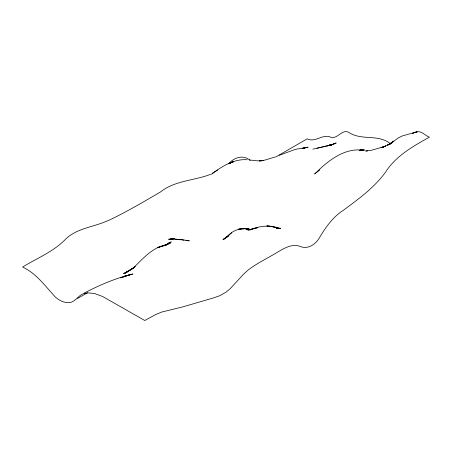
<?xml version="1.0" encoding="UTF-8"?>
<svg xmlns="http://www.w3.org/2000/svg" width="452" height="452" viewBox="0 0 452 452"><rect width="100%" height="100%" fill="white"/><g stroke="black" fill="none" stroke-linecap="round" stroke-linejoin="round"><path stroke-width="0.68" d="M228.622 163.839C234.012 157.449 243.193 154.318 250.103 160.375M227.509 236.294C232.927 230.062 241.091 227.554 249.137 228.865L245.278 229.034M231.701 232.865L224.763 238.515L228.955 235.441L223.859 239.148L228.045 236.193L222.96 239.639L227.147 236.808M167.37 244.153L169.568 242.521L165.748 245.199M319.863 169.918L314.643 173.986C327.401 161.302 344.616 147.03 363.984 150.386L360.295 149.968L364.493 149.917L359.792 150.296M415.783 132.543C420.501 129.408 425.106 135.786 429.4 137.171C412.885 146.369 395.782 155.946 385.364 172.393C374.143 187.738 358.566 198.987 343.469 210.208C333.457 216.525 326.463 226.215 320.372 236.142C316.445 243.888 308.168 250.25 299.36 246.12C291.862 243.82 284.63 247.99 278.387 251.674C268.652 257.663 258.182 262.516 249.007 269.386A43.691 25.222 -60 0 0 242.696 275.138L230.108 288.76L225.938 292.235L219.717 295.727L213.53 297.908L182.602 306.942L161.607 312.083L155.296 314.761L144.804 320.508L102.728 296.557L94.468 293.45L88.309 292.924A62.472 36.07 60 0 0 85.784 293.195C79.32 293.636 76.563 300.789 70.693 302.405C65.015 303.439 59.257 300.755 55.217 296.874C45.16 286.093 36.414 273.437 22.6 267.042C36.748 258.346 52.59 252.075 64.568 240.227C74.885 229.153 90.349 227.559 103.728 222.361A175.229 101.169 -60 0 0 109.989 219.796C127.255 211.474 143.838 201.716 160.37 192.049C174.675 180.551 193.699 180.749 210.237 174.466M134.125 267.567L123.577 273.618L133.549 268.03M217.694 170.042L212.576 173.246C222.757 166.082 234.187 158.68 247.21 159.765M166.489 244.86L171.246 241.882L165.782 244.984L170.573 242.871L163.251 245.888L168.02 244.261L164.296 245.436L165.929 244.82C151.957 247.639 142.544 259.137 132.758 268.522L135.199 266.584L125.289 273.251L132.922 268.511M77.512 298.461L87.586 292.76M230.407 163.048L232.678 161.68L229.079 163.709M275.72 157.013L307.196 138.843C314.541 142.736 321.519 134.832 329.101 136.549C337.542 141.273 341.808 127.165 349.871 133.063C362.476 140.538 377.945 134.069 390.087 143.47M84.23 293.065C99.672 284.997 115.893 278.065 132.871 274.002L123.65 276.477L131.136 274.381L120.887 277.856M390.94 143.51L387.539 145.092L391.969 142.787L387.997 144.889L392.426 142.34L388.46 144.691L393.805 141.075L389.833 144.126L398.421 137.837L402.353 135.928L416.699 131.877L412.501 133.329L417.156 131.673M391.511 143.244L381.968 147.595L385.703 145.956L381.047 147.68L384.788 146.437L371.341 150.296L365.566 150.962L367.662 150.979M124.419 276.505L126.922 275.511L120.837 277.856M279.319 155.279L295.535 149.313L308.117 147.188L302.1 148.42L306.298 147.448L304.456 148.047M229.39 163.404L233.594 161.861M328.48 145.663L333.141 144.374L327.564 145.764L333.401 144.239L336.186 142.945L329.48 145.431L317.033 148.284M275.138 156.957L265.2 160.025L259.482 161.019L263.109 160.596L257.397 160.844L249.306 159.94M210.762 174.308L212.858 173.608M332.943 144.391L330.389 145.171L332.486 144.533M302.942 148.527L306.298 147.448M333.401 144.239L327.101 145.838L333.858 144.081L328.022 145.708L332.678 144.499M333.175 144.318L312.835 149.177M360.639 150.346L362.651 149.928L359.154 150.324M242.594 228.706L238.65 229.136L244.685 228.757L240.746 228.791M176.416 239.097L168.556 239.215L174.596 238.775L170.393 239.063L172.206 239.08M276.641 228.079L280.669 228.345L276.178 227.921L280.404 228.746C270.364 224.367 259.584 226.023 249.696 229.814L257.561 227.689L247.86 230.079L250.21 229.774L246.526 229.175L250.464 229.876M181.066 239.786L175.777 239.362L180.924 239.487L189.337 240.848L185.93 240.475M179.981 239.662L181.145 239.78M181.964 239.933L183.947 240.204M159.257 247.041L157.618 247.696L164.438 245.425L158.652 247.25L160.29 246.639L159.257 247.041M177.133 239.475L175.421 239.571L180.924 239.487L177.133 239.475M271.07 226.401L266.872 225.927L271.991 226.503L277.116 227.961L271.07 226.401"/></g></svg>
